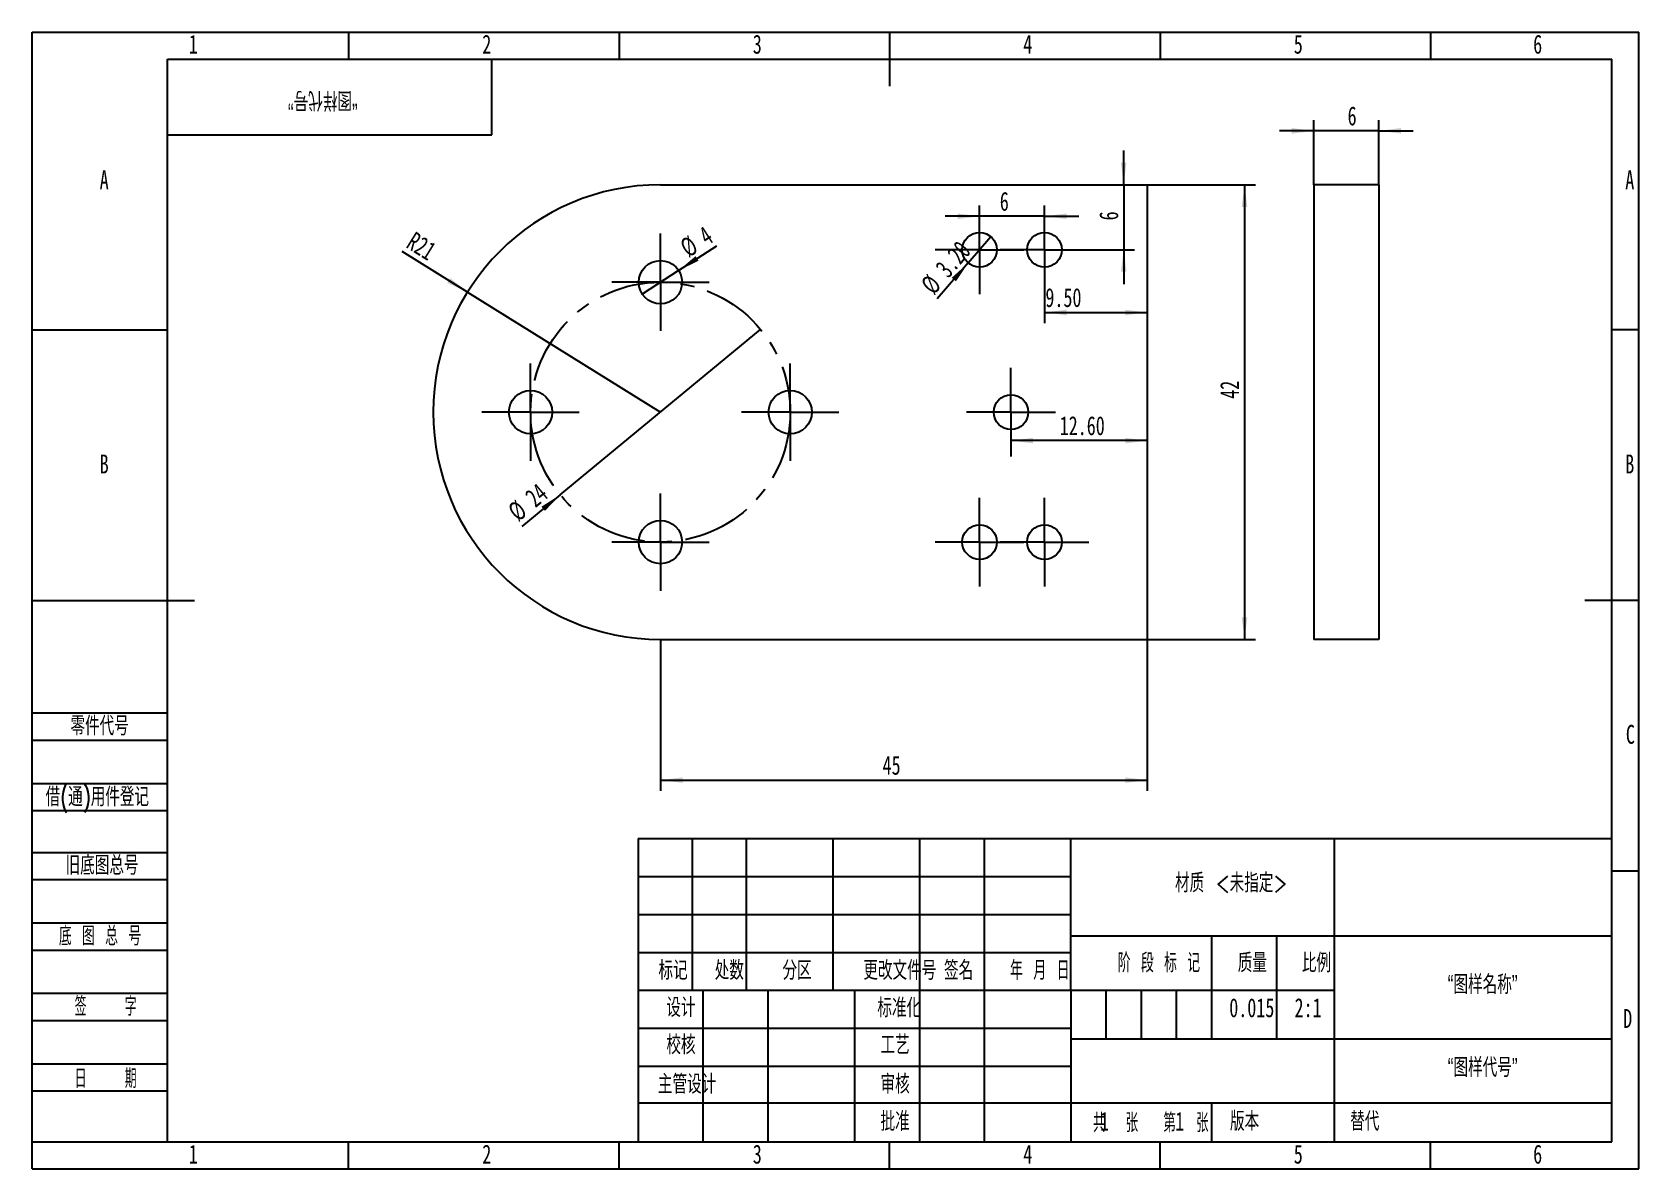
# Model space of a CAD drawing. Header units: millimetres. Extents: x 0 to 297, y 0 to 210.
import ezdxf

# ---------------------------------------------------------------- set-up
doc = ezdxf.new("R2010")
doc.units = ezdxf.units.MM
doc.linetypes.add('CENTERX2', pattern=[20.32, 12.7, -2.54, 2.54, -2.54])
doc.layers.add('图框', color=7, linetype='Continuous')
doc.layers.add('粗实线层', color=7, linetype='Continuous', lineweight=25)
doc.styles.add('SLDTEXTSTYLE0', font='TXT', dxfattribs={"width": 0.7, "bigfont": 'bigfont'})
doc.styles.add('SLDTEXTSTYLE1', font='TXT', dxfattribs={"width": 0.6, "bigfont": 'bigfont'})
doc.styles.add('SLDTEXTSTYLE2', font='TXT', dxfattribs={"width": 0.614286, "bigfont": 'bigfont'})
doc.styles.add('SLDTEXTSTYLE3', font='TXT', dxfattribs={"width": 0.62, "bigfont": 'bigfont'})
doc.styles.add('SLDTEXTSTYLE4', font='TXT', dxfattribs={"width": 0.566667, "bigfont": 'bigfont'})
doc.styles.add('SLDTEXTSTYLE5', font='TXT', dxfattribs={"width": 0.7})
doc.dimstyles.new('SLDDIMSTYLE0', dxfattribs={"dimtxt": 3.5, "dimasz": 4.08, "dimexe": 0, "dimexo": 0.0625, "dimgap": 0.875, "dimtad": 2, "dimlfac": 0.5, "dimrnd": 1e-09, "dimzin": 12, "dimdsep": 46, "dimtxsty": 'SLDTEXTSTYLE5', "dimblk1": 'NONE', "dimsah": 1, "dimcen": 0, "dimadec": 0, "dimazin": 3, "dimtfac": 1, "dimtmove": 0, "dimatfit": 3, "dimldrblk": 'NONE', "dimfxl": 0, "dimfrac": 2, "dimtolj": 1, "dimtzin": 12, "dimarcsym": 0})
doc.dimstyles.new('SLDDIMSTYLE1', dxfattribs={"dimtxt": 3.5, "dimasz": 4.08, "dimexe": 0, "dimexo": 0.0625, "dimgap": 0.875, "dimtad": 2, "dimlfac": 0.5, "dimrnd": 1e-09, "dimzin": 12, "dimdsep": 46, "dimtxsty": 'SLDTEXTSTYLE5', "dimsah": 1, "dimcen": 0.09, "dimadec": 0, "dimazin": 3, "dimtfac": 1, "dimtofl": 0, "dimtmove": 0, "dimatfit": 3, "dimfxl": 0, "dimfrac": 2, "dimtolj": 1, "dimtzin": 12, "dimarcsym": 0})
doc.dimstyles.new('SLDDIMSTYLE2', dxfattribs={"dimtxt": 3.5, "dimasz": 4.08, "dimexe": 0, "dimexo": 0.0625, "dimgap": 0.875, "dimtad": 2, "dimlfac": 0.5, "dimrnd": 1e-09, "dimzin": 12, "dimdsep": 46, "dimtxsty": 'SLDTEXTSTYLE5', "dimsah": 1, "dimcen": 0, "dimadec": 0, "dimazin": 3, "dimtfac": 1, "dimtofl": 0, "dimtmove": 0, "dimatfit": 3, "dimfxl": 0, "dimfrac": 2, "dimtolj": 1, "dimtzin": 12, "dimarcsym": 0})
doc.dimstyles.new('SLDDIMSTYLE3', dxfattribs={"dimtxt": 3.5, "dimasz": 4.08, "dimexe": 0, "dimexo": 0.0625, "dimgap": 0.875, "dimtad": 2, "dimlfac": 0.5, "dimrnd": 1e-09, "dimzin": 4, "dimdsep": 46, "dimtxsty": 'SLDTEXTSTYLE5', "dimsah": 1, "dimcen": 0.09, "dimadec": 0, "dimazin": 1, "dimtfac": 1, "dimtmove": 0, "dimatfit": 0, "dimfxl": 0, "dimfrac": 2, "dimtolj": 1, "dimtzin": 12, "dimarcsym": 0})
doc.dimstyles.new('SLDDIMSTYLE4', dxfattribs={"dimtxt": 3.5, "dimasz": 4.08, "dimexe": 0, "dimexo": 0.0625, "dimgap": 0.875, "dimtad": 2, "dimlfac": 0.5, "dimrnd": 1e-09, "dimzin": 12, "dimdsep": 46, "dimtxsty": 'SLDTEXTSTYLE5', "dimsah": 1, "dimcen": 0.09, "dimadec": 0, "dimazin": 3, "dimtfac": 1, "dimtmove": 0, "dimatfit": 0, "dimfxl": 0, "dimfrac": 2, "dimtolj": 1, "dimtzin": 12, "dimarcsym": 0})
doc.dimstyles.new('SLDDIMSTYLE5', dxfattribs={"dimtxt": 3.5, "dimasz": 4.08, "dimexe": 0, "dimexo": 0.0625, "dimgap": 0.875, "dimtad": 2, "dimlfac": 0.5, "dimrnd": 1e-09, "dimzin": 4, "dimdsep": 46, "dimtxsty": 'SLDTEXTSTYLE5', "dimsah": 1, "dimcen": 0.09, "dimadec": 0, "dimazin": 1, "dimtfac": 1, "dimtofl": 0, "dimtmove": 0, "dimatfit": 3, "dimfxl": 0, "dimfrac": 2, "dimtolj": 1, "dimtzin": 12, "dimarcsym": 0})
doc.dimstyles.new('SLDDIMSTYLE6', dxfattribs={"dimtxt": 3.5, "dimasz": 4.08, "dimexe": 0, "dimexo": 0.0625, "dimgap": 0.875, "dimtad": 2, "dimlfac": 0.5, "dimrnd": 1e-09, "dimzin": 4, "dimdsep": 46, "dimtxsty": 'SLDTEXTSTYLE5', "dimblk1": 'NONE', "dimsah": 1, "dimcen": 0, "dimadec": 0, "dimazin": 1, "dimtfac": 1, "dimtmove": 0, "dimatfit": 3, "dimldrblk": 'NONE', "dimfxl": 0, "dimfrac": 2, "dimtolj": 1, "dimtzin": 12, "dimarcsym": 0})

# ---------------------------------------------------------------- blocks, each defined once
blk = doc.blocks.new('_D')
at = {"layer": '图框'}
for q in [(134.66, 155.06), (90.49, 118.66)]:
    blk.add_line((97.62, 124.53), q, dxfattribs=at)
blk.add_solid([(97.62, 124.53), (94.15, 122.33), (94.79, 121.55)], dxfattribs=at)
at = {"layer": '图框', "char_height": 3.5, "attachment_point": 1, "rotation": 39.4955, "style": 'SLDTEXTSTYLE5'}
for s, insert in [('24', (90.81, 124.75)), ('%%c', (87.62, 122.15))]:
    blk.add_mtext(s, dxfattribs=dict(at, insert=insert))
blk = doc.blocks.new('_None')
blk = doc.blocks.new('_D_1')
at = {"layer": '图框'}
for p, q in [((116.14, 97.8), (116.14, 69.81)), ((206.14, 97.8), (206.14, 69.81)), ((116.14, 71.81), (206.14, 71.81))]:
    blk.add_line(p, q, dxfattribs=at)
for points in [[(116.14, 71.81), (120.22, 71.3), (120.22, 72.32)], [(206.14, 71.81), (202.06, 72.32), (202.06, 71.3)]]:
    blk.add_solid(points, dxfattribs=at)
at = {"layer": '图框', "insert": (157.2, 76.32), "char_height": 3.5, "attachment_point": 1, "style": 'SLDTEXTSTYLE5'}
blk.add_mtext('45', dxfattribs=at)
blk = doc.blocks.new('_D_2')
at = {"layer": '图框'}
for q in [(68.4, 169.46), (116.14, 139.8)]:
    blk.add_line((80.46, 161.96), q, dxfattribs=at)
blk.add_solid([(80.46, 161.96), (77.27, 164.55), (76.73, 163.68)], dxfattribs=at)
at = {"layer": '图框', "insert": (70.78, 173.29), "char_height": 3.5, "attachment_point": 1, "rotation": 328.1493, "style": 'SLDTEXTSTYLE5'}
blk.add_mtext('R21', dxfattribs=at)
blk = doc.blocks.new('_D_3')
at = {"layer": '图框'}
for q in [(126.56, 170.55), (112.78, 161.62)]:
    blk.add_line((119.5, 165.97), q, dxfattribs=at)
blk.add_solid([(119.5, 165.97), (123.2, 167.77), (122.64, 168.62)], dxfattribs=at)
at = {"layer": '图框', "char_height": 3.5, "attachment_point": 1, "rotation": 32.9398, "style": 'SLDTEXTSTYLE5'}
for s, insert in [('%%c', (119.41, 171.2)), ('4', (122.87, 173.42))]:
    blk.add_mtext(s, dxfattribs=dict(at, insert=insert))
blk = doc.blocks.new('_D_4')
at = {"layer": '图框'}
for p, q in [((187.14, 161.6), (187.14, 156.21)), ((187.14, 158.21), (206.14, 158.21))]:
    blk.add_line(p, q, dxfattribs=at)
for points in [[(187.14, 158.21), (191.22, 157.7), (191.22, 158.72)], [(206.14, 158.21), (202.06, 158.72), (202.06, 157.7)]]:
    blk.add_solid(points, dxfattribs=at)
at = {"layer": '图框', "insert": (187.3, 162.72), "char_height": 3.5, "attachment_point": 1, "style": 'SLDTEXTSTYLE5'}
blk.add_mtext('9.50', dxfattribs=at)
blk = doc.blocks.new('_D_5')
at = {"layer": '图框'}
for p, q in [((175.14, 175.99), (168.79, 175.99)), ((187.14, 175.99), (175.14, 175.99)), ((187.14, 175.99), (193.49, 175.99))]:
    blk.add_line(p, q, dxfattribs=at)
for points in [[(175.14, 175.99), (171.06, 176.49), (171.06, 175.48)], [(187.14, 175.99), (191.22, 175.48), (191.22, 176.49)]]:
    blk.add_solid(points, dxfattribs=at)
at = {"layer": '图框', "insert": (178.87, 180.5), "char_height": 3.5, "attachment_point": 1, "style": 'SLDTEXTSTYLE5'}
blk.add_mtext('6', dxfattribs=at)
blk = doc.blocks.new('_D_6')
at = {"layer": '图框'}
blk.add_line((206.14, 134.54), (180.94, 134.54), dxfattribs=at)
for points in [[(180.94, 134.54), (185.02, 134.03), (185.02, 135.05)], [(206.14, 134.54), (202.06, 135.05), (202.06, 134.03)]]:
    blk.add_solid(points, dxfattribs=at)
at = {"layer": '图框', "insert": (189.94, 139.05), "char_height": 3.5, "attachment_point": 1, "style": 'SLDTEXTSTYLE5'}
blk.add_mtext('12.60', dxfattribs=at)
blk = doc.blocks.new('_D_7')
at = {"layer": '图框'}
for p, q in [((201.77, 181.8), (201.77, 188.15)), ((201.77, 181.8), (201.77, 169.8)), ((195.34, 169.8), (203.77, 169.8)), ((201.77, 169.8), (201.77, 163.45))]:
    blk.add_line(p, q, dxfattribs=at)
for points in [[(201.77, 181.8), (202.28, 185.88), (201.26, 185.88)], [(201.77, 169.8), (201.26, 165.72), (202.28, 165.72)]]:
    blk.add_solid(points, dxfattribs=at)
at = {"layer": '图框', "insert": (197.26, 175.22), "char_height": 3.5, "attachment_point": 1, "rotation": 90, "style": 'SLDTEXTSTYLE5'}
blk.add_mtext('6', dxfattribs=at)
blk = doc.blocks.new('_D_8')
at = {"layer": '图框'}
for p, q in [((206.14, 181.8), (226.11, 181.8)), ((224.11, 181.8), (224.11, 97.8)), ((206.14, 97.8), (226.11, 97.8))]:
    blk.add_line(p, q, dxfattribs=at)
for points in [[(224.11, 181.8), (223.6, 177.72), (224.62, 177.72)], [(224.11, 97.8), (224.62, 101.88), (223.6, 101.88)]]:
    blk.add_solid(points, dxfattribs=at)
at = {"layer": '图框', "insert": (219.6, 142.27), "char_height": 3.5, "attachment_point": 1, "rotation": 90, "style": 'SLDTEXTSTYLE5'}
blk.add_mtext('42', dxfattribs=at)
blk = doc.blocks.new('_D_9')
at = {"layer": '图框'}
for q in [(177.23, 172.22), (167.3, 160.74)]:
    blk.add_line((173.05, 167.38), q, dxfattribs=at)
blk.add_solid([(173.05, 167.38), (169.99, 164.62), (170.76, 163.96)], dxfattribs=at)
at = {"layer": '图框', "char_height": 3.5, "attachment_point": 1, "rotation": 49.1495, "style": 'SLDTEXTSTYLE5'}
for s, insert in [('3.20', (166.71, 166.69)), ('%%c', (164.01, 163.59))]:
    blk.add_mtext(s, dxfattribs=dict(at, insert=insert))
blk = doc.blocks.new('SW_CENTERMARKSYMBOL_0')
at = {"layer": '图框', "color": 0}
for p, q in [((0, 5), (0, 8.2)), ((0, 0), (0, 5)), ((-5, 0), (-8.2, 0)), ((0, 0), (-5, 0)), ((0, 0), (0, -5)), ((0, 0), (5, 0)), ((5, 0), (8.2, 0)), ((0, -5), (0, -8.2))]:
    blk.add_line(p, q, dxfattribs=at)
blk = doc.blocks.new('SW_CENTERMARKSYMBOL_1')
at = {"layer": '图框', "color": 0}
for p, q in [((0, 5), (0, 8.2)), ((0, 0), (0, 5)), ((-5, 0), (-8.2, 0)), ((0, 0), (-5, 0)), ((0, 0), (0, -5)), ((0, 0), (5, 0)), ((5, 0), (8.2, 0)), ((0, -5), (0, -8.2))]:
    blk.add_line(p, q, dxfattribs=at)
blk = doc.blocks.new('SW_CENTERMARKSYMBOL_2')
at = {"layer": '图框', "color": 0}
for p, q in [((0, 5), (0, 8.2)), ((0, 0), (0, 5)), ((-5, 0), (-8.2, 0)), ((0, 0), (-5, 0)), ((0, 0), (0, -5)), ((0, 0), (5, 0)), ((5, 0), (8.2, 0)), ((0, -5), (0, -8.2))]:
    blk.add_line(p, q, dxfattribs=at)
blk = doc.blocks.new('SW_CENTERMARKSYMBOL_3')
at = {"layer": '图框', "color": 0}
for p, q in [((0, 5), (0, 8.2)), ((0, 0), (0, 5)), ((-5, 0), (-8.2, 0)), ((0, 0), (-5, 0)), ((0, 0), (0, -5)), ((0, 0), (5, 0)), ((5, 0), (8.2, 0)), ((0, -5), (0, -8.2))]:
    blk.add_line(p, q, dxfattribs=at)
blk = doc.blocks.new('SW_CENTERMARKSYMBOL_4')
at = {"layer": '图框', "color": 0}
for p, q in [((0, 5), (0, 9)), ((0, 0), (0, 5)), ((-5, 0), (-9, 0)), ((0, 0), (-5, 0)), ((0, 0), (0, -5)), ((0, 0), (5, 0)), ((5, 0), (9, 0)), ((0, -5), (0, -9))]:
    blk.add_line(p, q, dxfattribs=at)
blk = doc.blocks.new('SW_CENTERMARKSYMBOL_5')
at = {"layer": '图框', "color": 0}
for p, q in [((0, 5), (0, 9)), ((0, 0), (0, 5)), ((-5, 0), (-9, 0)), ((0, 0), (-5, 0)), ((0, 0), (0, -5)), ((0, 0), (5, 0)), ((5, 0), (9, 0)), ((0, -5), (0, -9))]:
    blk.add_line(p, q, dxfattribs=at)
blk = doc.blocks.new('SW_CENTERMARKSYMBOL_6')
at = {"layer": '图框', "color": 0}
for p, q in [((0, 5), (0, 9)), ((0, 0), (0, 5)), ((-5, 0), (-9, 0)), ((0, 0), (-5, 0)), ((0, 0), (0, -5)), ((0, 0), (5, 0)), ((5, 0), (9, 0)), ((0, -5), (0, -9))]:
    blk.add_line(p, q, dxfattribs=at)
blk = doc.blocks.new('SW_CENTERMARKSYMBOL_7')
at = {"layer": '图框', "color": 0}
for p, q in [((0, 5), (0, 9)), ((0, 0), (0, 5)), ((-5, 0), (-9, 0)), ((0, 0), (-5, 0)), ((0, 0), (0, -5)), ((0, 0), (5, 0)), ((5, 0), (9, 0)), ((0, -5), (0, -9))]:
    blk.add_line(p, q, dxfattribs=at)
blk = doc.blocks.new('SW_CENTERMARKSYMBOL_8')
at = {"layer": '图框', "color": 0}
for p, q in [((0, 5), (0, 8.2)), ((0, 0), (0, 5)), ((-5, 0), (-8.2, 0)), ((0, 0), (-5, 0)), ((0, 0), (0, -5)), ((0, 0), (5, 0)), ((5, 0), (8.2, 0)), ((0, -5), (0, -8.2))]:
    blk.add_line(p, q, dxfattribs=at)
blk = doc.blocks.new('_D_10')
at = {"layer": '图框'}
for p, q in [((236.93, 181.8), (236.93, 193.77)), ((248.93, 181.8), (248.93, 193.77)), ((236.93, 191.77), (230.58, 191.77)), ((248.93, 191.77), (236.93, 191.77)), ((248.93, 191.77), (255.28, 191.77))]:
    blk.add_line(p, q, dxfattribs=at)
for points in [[(236.93, 191.77), (232.85, 192.28), (232.85, 191.26)], [(248.93, 191.77), (253.01, 191.26), (253.01, 192.28)]]:
    blk.add_solid(points, dxfattribs=at)
at = {"layer": '图框', "insert": (243.16, 196.28), "char_height": 3.5, "attachment_point": 1, "style": 'SLDTEXTSTYLE5'}
blk.add_mtext('6', dxfattribs=at)

msp = doc.modelspace()

# ---------------------------------------------------------------- linework, layer by layer
at = {"color": 7, "linetype": 'Continuous', "lineweight": 25}
for p, q in [((116.139, 181.798), (206.139, 181.798)), ((206.139, 181.798), (206.139, 97.798)), ((248.935, 181.798), (236.935, 181.798)), ((236.935, 181.798), (236.935, 97.798)), ((248.935, 181.798), (248.935, 97.798)), ((116.139, 97.798), (206.139, 97.798)), ((248.935, 97.798), (236.935, 97.798))]:
    msp.add_line(p, q, dxfattribs=at)
for centre, radius in [((175.139, 169.798), 3.2), ((187.139, 169.798), 3.2), ((116.139, 163.798), 4), ((92.139, 139.798), 4), ((140.139, 139.798), 4), ((180.939, 139.798), 3.2), ((116.139, 115.798), 4), ((175.139, 115.798), 3.2), ((187.139, 115.798), 3.2)]:
    msp.add_circle(centre, radius, dxfattribs=at)
msp.add_arc((116.139, 139.798), 42, 90, 270, dxfattribs=at)
at = {"layer": '图框'}
for p, q in [((0, 0), (0, 210)), ((0, 210), (297, 210)), ((58.5, 210), (58.5, 205)), ((108.5, 210), (108.5, 205)), ((208.5, 210), (208.5, 205)), ((258.5, 210), (258.5, 205)), ((297, 0), (297, 210)), ((0, 155), (25, 155)), ((297, 155), (292, 155)), ((0, 84.221), (25, 84.221)), ((0, 79.221), (25, 79.221)), ((0, 71.221), (25, 71.221)), ((0, 66.221), (25, 66.221)), ((0, 58.43), (25, 58.43)), ((112, 54), (192, 54)), ((297, 55), (292, 55)), ((0, 53.43), (25, 53.43)), ((0, 45.43), (25, 45.43)), ((112, 47), (192, 47)), ((0, 40.43), (25, 40.43)), ((198.5, 33), (198.5, 24)), ((205, 33), (205, 24)), ((211.5, 33), (211.5, 24)), ((0, 32.43), (25, 32.43)), ((0, 27.43), (25, 27.43)), ((0, 19.43), (25, 19.43)), ((0, 14.43), (25, 14.43)), ((0, 5), (25, 5)), ((58.5, 0), (58.5, 5)), ((108.5, 0), (108.5, 5)), ((208.5, 0), (208.5, 5)), ((258.5, 0), (258.5, 5)), ((0, 0), (297, 0))]:
    msp.add_line(p, q, dxfattribs=at)
at = {"layer": '图框', "lineweight": 25}
for p, q in [((158.5, 210), (158.5, 200)), ((0, 105), (30, 105)), ((297, 105), (287, 105)), ((112, 61), (112, 5)), ((112, 61), (292, 61)), ((122, 61), (122, 33)), ((132, 61), (132, 33)), ((148, 61), (148, 33)), ((164, 61), (164, 5)), ((176, 61), (176, 5)), ((191.968, 61.052), (192.005, 5)), ((240.692, 61), (240.692, 5)), ((191.98, 43.052), (291.98, 43.052)), ((218, 43.069), (218, 24.069)), ((230, 43), (230, 24)), ((112, 40), (192, 40)), ((112, 33), (192, 33)), ((124, 33), (124, 5)), ((136, 33), (136, 5)), ((152, 33), (152, 5)), ((192.015, 33), (240.692, 33)), ((112, 26), (192, 26)), ((192, 24), (292, 24)), ((112, 19), (192, 19)), ((112, 12.166), (192, 12.166)), ((192, 12.166), (292, 12.166)), ((218, 12.166), (218, 5)), ((25, 5), (292, 5)), ((158.5, 0), (158.5, 5))]:
    msp.add_line(p, q, dxfattribs=at)
at = {"layer": '图框', "linetype": 'Continuous', "lineweight": 25}
for p, q in [((25, 5), (25, 205)), ((25, 205), (292, 205)), ((292, 5), (292, 205))]:
    msp.add_line(p, q, dxfattribs=at)
at = {"layer": '图框', "linetype": 'CENTERX2'}
msp.add_circle((116.139, 139.798), 24, dxfattribs=at)
at = {"layer": '粗实线层'}
for p, q in [((85, 191), (85, 205)), ((25, 191), (85, 191))]:
    msp.add_line(p, q, dxfattribs=at)

# ---------------------------------------------------------------- block references
at = {"layer": '图框'}
for name, p in [('SW_CENTERMARKSYMBOL_8', (175.139, 169.798)), ('SW_CENTERMARKSYMBOL_0', (187.139, 169.798)), ('SW_CENTERMARKSYMBOL_6', (116.139, 163.798)), ('SW_CENTERMARKSYMBOL_5', (92.139, 139.798)), ('SW_CENTERMARKSYMBOL_7', (140.139, 139.798)), ('SW_CENTERMARKSYMBOL_3', (180.939, 139.798)), ('SW_CENTERMARKSYMBOL_4', (116.139, 115.798)), ('SW_CENTERMARKSYMBOL_2', (175.139, 115.798)), ('SW_CENTERMARKSYMBOL_1', (187.139, 115.798))]:
    msp.add_blockref(name, p, dxfattribs=at)

# ---------------------------------------------------------------- texts
at = {"layer": '图框', "char_height": 3.5}
for s, insert, attachment_point, style in [('1', (29.794, 209.526), 2, 'SLDTEXTSTYLE5'), ('2', (84.044, 209.526), 2, 'SLDTEXTSTYLE5'), ('3', (134.044, 209.526), 2, 'SLDTEXTSTYLE5'), ('4', (184.044, 209.526), 2, 'SLDTEXTSTYLE5'), ('5', (234.044, 209.526), 2, 'SLDTEXTSTYLE5'), ('6', (278.297, 209.526), 2, 'SLDTEXTSTYLE5'), ('A', (13.32, 184.47), 2, 'SLDTEXTSTYLE5'), ('A', (295.32, 184.47), 2, 'SLDTEXTSTYLE5'), ('B', (13.32, 131.97), 2, 'SLDTEXTSTYLE5'), ('B', (295.32, 131.97), 2, 'SLDTEXTSTYLE5'), ('零件代号', (7.084, 83.579), 1, 'SLDTEXTSTYLE0'), ('C', (295.427, 82.026), 2, 'SLDTEXTSTYLE5'), ('借(通)用件登记', (2.496, 70.473), 1, 'SLDTEXTSTYLE0'), ('旧底图总号', (6.194, 57.824), 1, 'SLDTEXTSTYLE0'), ('材质 <未指定>', (221.609, 54.577), 2, 'SLDTEXTSTYLE0'), ('底 图 总 号', (4.947, 44.766), 1, 'SLDTEXTSTYLE2'), ('标记', (118.479, 38.417), 2, 'SLDTEXTSTYLE0'), ('处数', (128.868, 38.417), 2, 'SLDTEXTSTYLE0'), ('分区', (141.39, 38.417), 2, 'SLDTEXTSTYLE0'), ('更改文件号', (160.39, 38.417), 2, 'SLDTEXTSTYLE0'), ('签名', (171.258, 38.417), 2, 'SLDTEXTSTYLE0'), ('年 月 日', (186.261, 38.417), 2, 'SLDTEXTSTYLE3'), ('阶 段 标 记', (208.286, 39.805), 2, 'SLDTEXTSTYLE2'), ('质量', (225.553, 39.805), 2, 'SLDTEXTSTYLE0'), ('比例', (237.401, 39.805), 2, 'SLDTEXTSTYLE0'), ('“图样名称”', (268.124, 35.791), 2, 'SLDTEXTSTYLE0'), ('签    字', (13.591, 31.764), 2, 'SLDTEXTSTYLE4'), ('设计', (119.928, 31.558), 2, 'SLDTEXTSTYLE0'), ('标准化', (160.285, 31.492), 2, 'SLDTEXTSTYLE0'), ('0.015', (225.455, 31.521), 2, 'SLDTEXTSTYLE5'), ('2:1', (235.858, 31.521), 2, 'SLDTEXTSTYLE5'), ('D', (294.93, 29.526), 2, 'SLDTEXTSTYLE5'), ('校核', (119.928, 24.679), 2, 'SLDTEXTSTYLE0'), ('工艺', (159.517, 24.643), 2, 'SLDTEXTSTYLE0'), ('“图样代号”', (268.127, 20.49), 2, 'SLDTEXTSTYLE0'), ('日    期', (13.591, 18.413), 2, 'SLDTEXTSTYLE4'), ('主管设计', (121.069, 17.399), 2, 'SLDTEXTSTYLE0'), ('审核', (159.517, 17.399), 2, 'SLDTEXTSTYLE0'), ('批准', (159.519, 10.523), 2, 'SLDTEXTSTYLE0'), ('共  张', (200.263, 10.262), 2, 'SLDTEXTSTYLE1'), ('1', (197.393, 10.531), 1, 'SLDTEXTSTYLE5'), ('第  张', (213.29, 10.262), 2, 'SLDTEXTSTYLE1'), ('1', (211.295, 10.531), 1, 'SLDTEXTSTYLE5'), ('版本', (224.12, 10.531), 2, 'SLDTEXTSTYLE0'), ('替代', (243.641, 10.531), 1, 'SLDTEXTSTYLE0'), ('1', (29.794, 4.47), 2, 'SLDTEXTSTYLE5'), ('2', (84.044, 4.47), 2, 'SLDTEXTSTYLE5'), ('3', (134.044, 4.47), 2, 'SLDTEXTSTYLE5'), ('4', (184.044, 4.47), 2, 'SLDTEXTSTYLE5'), ('5', (234.044, 4.47), 2, 'SLDTEXTSTYLE5'), ('6', (278.297, 4.47), 2, 'SLDTEXTSTYLE5')]:
    msp.add_mtext(s, dxfattribs=dict(at, insert=insert, attachment_point=attachment_point, style=style))
at = {"layer": '图框', "insert": (53.73, 195.655), "char_height": 3.5, "attachment_point": 2, "rotation": 180, "style": 'SLDTEXTSTYLE0'}
msp.add_mtext('“图样代号”', dxfattribs=at)

# ---------------------------------------------------------------- dimensions: what is measured, and where the dimension line sits
at = {"layer": '图框'}
for base, p1, p2, dimstyle, picture, middle in [((236.935, 191.768), (248.935, 181.798), (236.935, 181.798), 'SLDDIMSTYLE4', '_D_10', (243.927, 191.768)), ((206.139, 158.21), (187.139, 161.598), (206.139, 181.798), 'SLDDIMSTYLE3', '_D_4', (190.363, 158.21)), ((175.139, 175.986), (187.139, 177.998), (175.139, 177.998), 'SLDDIMSTYLE4', '_D_5', (179.633, 175.986)), ((180.939, 134.543), (206.139, 97.798), (180.939, 131.598), 'SLDDIMSTYLE5', '_D_6', (193.773, 134.543))]:
    dim = msp.add_linear_dim(base=base, p1=p1, p2=p2, dimstyle=dimstyle, dxfattribs=at)
    dim.commit()
    dim.dimension.update_dxf_attribs({"geometry": picture, "text_midpoint": middle, "dimtype": 160})
for base, p1, p2, angle, dimstyle, picture, middle in [((201.77, 169.798), (206.139, 181.798), (195.339, 169.798), 90, 'SLDDIMSTYLE4', '_D_7', (201.77, 175.986)), ((224.112, 97.798), (206.139, 181.798), (206.139, 97.798), 90, 'SLDDIMSTYLE1', '_D_8', (224.112, 143.805)), ((206.139, 71.81), (116.139, 97.798), (206.139, 97.798), 0, 'SLDDIMSTYLE1', '_D_1', (158.733, 71.81))]:
    dim = msp.add_linear_dim(base=base, p1=p1, p2=p2, angle=angle, dimstyle=dimstyle, dxfattribs=at)
    dim.commit()
    dim.dimension.update_dxf_attribs({"geometry": picture, "text_midpoint": middle, "dimtype": 160})
dim = msp.add_radius_dim(center=(116.139, 139.798), mpoint=(80.463, 161.962), dimstyle='SLDDIMSTYLE2', dxfattribs=at)
dim.commit()
dim.dimension.update_dxf_attribs({"geometry": '_D_2', "text_midpoint": (70.315, 168.266), "dimtype": 164})
for p1, p2, dimstyle, picture, middle in [((112.782, 161.623), (119.496, 165.973), 'SLDDIMSTYLE0', '_D_3', (124.479, 169.202)), ((177.232, 172.219), (173.045, 167.378), 'SLDDIMSTYLE6', '_D_9', (170.365, 164.277)), ((134.659, 155.063), (97.618, 124.534), 'SLDDIMSTYLE0', '_D', (93.175, 120.871))]:
    dim = msp.add_diameter_dim_2p(p1=p1, p2=p2, dimstyle=dimstyle, dxfattribs=at)
    dim.commit()
    dim.dimension.update_dxf_attribs({"geometry": picture, "text_midpoint": middle, "dimtype": 163})

doc.saveas('drawing.dxf')
